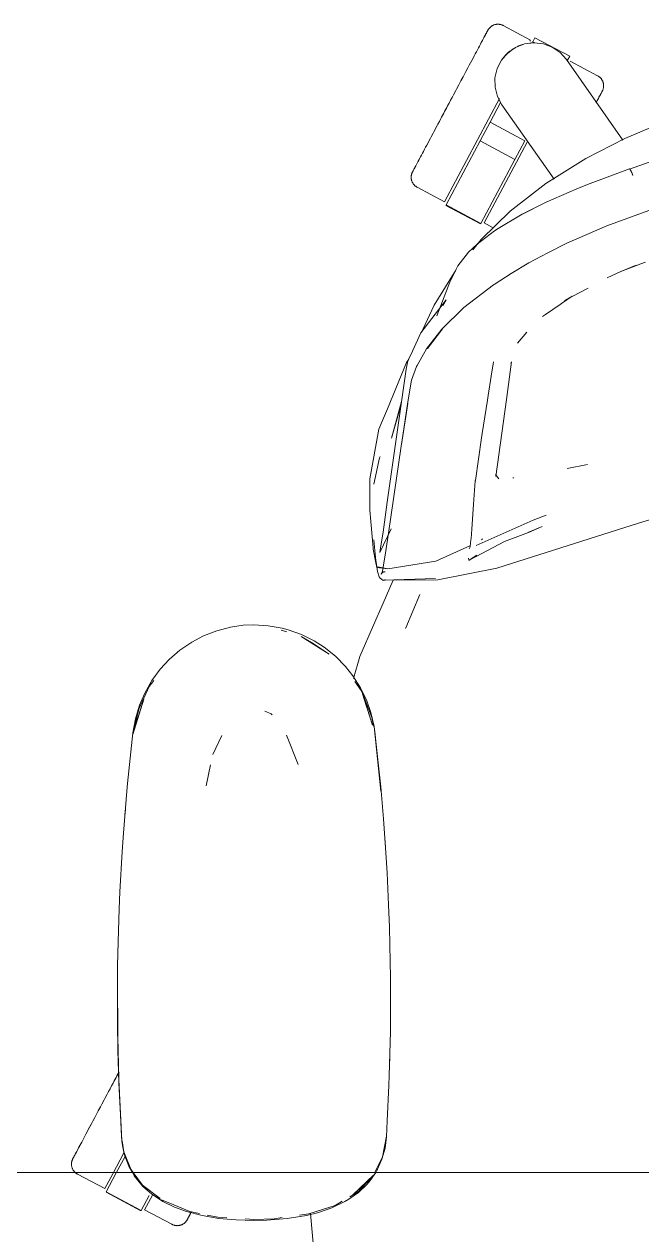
# Model space of a CAD drawing. Header units: millimetres. Extents: x 90978 to 295199, y -4084 to 97293.
# Drawn here: x 165472.9 to 165692.1, y 21732.4 to 22162 of the extents above; entities that cross this region are included whole.
import ezdxf

# ---------------------------------------------------------------- set-up
doc = ezdxf.new("R2010")
doc.units = ezdxf.units.MM
doc.header["$MEASUREMENT"] = 0
doc.layers.add('G-IMPT', color=8, linetype='CONTINUOUS', lineweight=9)
doc.layers.add('I-FURN', color=8, linetype='CONTINUOUS', lineweight=9)

msp = doc.modelspace()

# ---------------------------------------------------------------- linework, layer by layer
at = {"layer": 'G-IMPT'}
for p, q in [((165704.01, 22128.96), (165686.04, 22121.44)), ((165672.26, 22114.35), (165686.04, 22121.44)), ((165657.97, 22105.38), (165672.26, 22114.35)), ((165687.72, 22110.57), (165694.66, 22112.97)), ((165672.76, 22105.03), (165687.73, 22110.61)), ((165687.86, 22110.57), (165687.72, 22110.57)), ((165687.73, 22110.61), (165687.86, 22110.57)), ((165687.86, 22110.57), (165688.13, 22110.17)), ((165687.86, 22110.57), (165687.9, 22110.56)), ((165688.13, 22110.17), (165687.9, 22110.56)), ((165688.51, 22109.34), (165688.13, 22110.17)), ((165688.23, 22109.98), (165688.13, 22110.17)), ((165688.51, 22109.34), (165688.23, 22109.98)), ((165688.51, 22109.34), (165688.93, 22108.28)), ((165688.51, 22109.34), (165688.71, 22108.88)), ((165688.93, 22108.28), (165688.71, 22108.88)), ((165657.97, 22105.38), (165645.37, 22095.57)), ((165658.12, 22098.78), (165669.08, 22103.55)), ((165669.08, 22103.55), (165672.76, 22105.03)), ((165658.12, 22098.78), (165649.07, 22094.25)), ((165658.12, 22098.78), (165649.67, 22094.56)), ((165657.68, 22098.56), (165658.12, 22098.78)), ((165635.07, 22085.61), (165645.37, 22095.57)), ((165657.68, 22098.56), (165649.07, 22094.25)), ((165649.07, 22094.25), (165649.67, 22094.56)), ((165679.73, 22090.4), (165694.61, 22095.86)), ((165649.07, 22094.25), (165641.07, 22089.52)), ((165679.73, 22090.4), (165665.51, 22084.23)), ((165633.65, 22083.94), (165639.78, 22088.66)), ((165639.78, 22088.66), (165641.07, 22089.52)), ((165633.65, 22083.94), (165630.63, 22081.05)), ((165632.07, 22081.94), (165635.07, 22085.61)), ((165658.78, 22080.84), (165665.51, 22084.23)), ((165626.77, 22076.18), (165630.63, 22081.05)), ((165645.76, 22073.5), (165651.99, 22077.27)), ((165658.78, 22080.84), (165651.99, 22077.27)), ((165693.42, 22077.56), (165691.69, 22076.9)), ((165625.46, 22073.69), (165618.34, 22062.24)), ((165626.15, 22075.05), (165624.98, 22072.61)), ((165625.46, 22073.69), (165625.96, 22074.46)), ((165626.15, 22075.05), (165626.77, 22076.18)), ((165645.76, 22073.5), (165639.67, 22069.62)), ((165679.77, 22071.98), (165684.61, 22074.17)), ((165684.61, 22074.17), (165691.69, 22076.9)), ((165684.61, 22074.17), (165690.06, 22076.48)), ((165619.4, 22058.48), (165623.91, 22070.38)), ((165624.98, 22072.61), (165623.91, 22070.38)), ((165628.97, 22061.43), (165639.41, 22069.45)), ((165639.41, 22069.45), (165639.67, 22069.62)), ((165667.39, 22065.42), (165663.64, 22062.86)), ((165673.04, 22068.27), (165664.62, 22063.92)), ((165667.39, 22065.42), (165664.62, 22063.92)), ((165622.63, 22064.13), (165613.71, 22052.48)), ((165618.34, 22062.24), (165614.36, 22053.62)), ((165621.07, 22053.7), (165628.97, 22061.43)), ((165622.63, 22064.13), (165621.51, 22062.18)), ((165663.06, 22062.47), (165657.93, 22058.98)), ((165663.64, 22062.86), (165663.06, 22062.47)), ((165657.93, 22058.98), (165656.82, 22058.22)), ((165613.71, 22052.48), (165610.65, 22045.91)), ((165621.07, 22053.7), (165615.65, 22046.73)), ((165615.98, 22046.95), (165621.38, 22053.9)), ((165621.38, 22053.9), (165618.57, 22050.33)), ((165651.29, 22052.7), (165647.95, 22048.79)), ((165615.98, 22046.95), (165618.57, 22050.33)), ((165609.37, 22043.15), (165608.6, 22041.98)), ((165610.65, 22045.91), (165609.08, 22042.54)), ((165615.65, 22046.73), (165612.36, 22040.89)), ((165601.76, 21992.33), (165608.44, 22039.55)), ((165608.6, 22041.98), (165601.8, 22025.53)), ((165608.44, 22039.55), (165609.08, 22042.54)), ((165612.15, 22040.47), (165610.4, 22035.68)), ((165612.15, 22040.47), (165612.36, 22040.89)), ((165638.66, 22037.04), (165639.41, 22042.11)), ((165644.01, 22028.85), (165645.79, 22042.2)), ((165645.79, 22042.2), (165645.65, 22041.73)), ((165610.4, 22035.68), (165609.1, 22028.01)), ((165638.66, 22037.04), (165637.6, 22030.2)), ((165637.6, 22030.2), (165637.33, 22028.54)), ((165603.31, 22015.13), (165606.81, 22028.08)), ((165603.31, 22015.13), (165606.66, 22027.02)), ((165606.7, 22012.24), (165609.03, 22027.43)), ((165606.8, 22012.85), (165609.1, 22028.01)), ((165606.8, 22012.85), (165609.03, 22027.43)), ((165635.47, 22016.77), (165637.33, 22028.54)), ((165644.01, 22028.85), (165640.28, 22001.52)), ((165598.81, 22018.31), (165600.41, 22022.17)), ((165601.8, 22025.53), (165600.41, 22022.17)), ((165595.58, 22000.61), (165598.81, 22018.31)), ((165633.01, 22000), (165635.22, 22015.22)), ((165635.22, 22015.22), (165635.47, 22016.77)), ((165599.03, 22008.05), (165599.18, 22008.63)), ((165606.7, 22012.24), (165602.15, 21981.37)), ((165596.99, 21998.75), (165599.03, 22008.05)), ((165672.81, 22005.69), (165665.56, 22004.28)), ((165595.58, 22000.61), (165595.55, 21993.64)), ((165633, 21999.92), (165632.38, 21991.68)), ((165633.01, 22000), (165633, 21999.92)), ((165641.39, 22000.66), (165640.15, 22002.22)), ((165640.19, 22002.01), (165640.23, 22001.78)), ((165640.28, 22001.52), (165640.23, 22001.78)), ((165646.34, 22001.01), (165646.69, 22001.06)), ((165595.55, 21989.48), (165595.55, 21993.64)), ((165601.76, 21992.33), (165600.32, 21981.67)), ((165631.75, 21982.83), (165632.38, 21991.68)), ((165690.93, 21984.97), (165720.9, 21994.15)), ((165595.89, 21985.52), (165595.55, 21989.48)), ((165658.09, 21987.7), (165653.51, 21985.96)), ((165595.89, 21985.52), (165596.7, 21976.19)), ((165603.13, 21982.92), (165599.13, 21974.49)), ((165631.75, 21982.83), (165631.5, 21979.43)), ((165653.51, 21985.96), (165633.35, 21977.03)), ((165690.93, 21984.97), (165640.68, 21968.98)), ((165656.77, 21983.68), (165651.66, 21981.66)), ((165651.66, 21981.66), (165655.2, 21983.06)), ((165651.87, 21981.66), (165656.77, 21983.68)), ((165597.21, 21976.36), (165597, 21978.95)), ((165599.27, 21975.35), (165600.11, 21980.37)), ((165600.11, 21980.37), (165600.32, 21981.67)), ((165602.15, 21981.37), (165601.04, 21973.52)), ((165631.45, 21979.05), (165631.17, 21976.59)), ((165631.45, 21979.05), (165631.5, 21979.43)), ((165643.4, 21978.41), (165633.29, 21973.13)), ((165635.52, 21979.41), (165635.25, 21978.98)), ((165643.4, 21978.41), (165651.87, 21981.66)), ((165596.7, 21976.19), (165596.74, 21975.72)), ((165597.55, 21971.47), (165596.74, 21975.72)), ((165597.21, 21976.36), (165597.73, 21971.68)), ((165599.13, 21974.49), (165599.27, 21975.35)), ((165619.03, 21971.42), (165631.32, 21977)), ((165630.87, 21975.76), (165631.15, 21976.53)), ((165631.17, 21976.59), (165631.15, 21976.53)), ((165597.55, 21971.47), (165597.99, 21969.15)), ((165597.81, 21971.06), (165597.73, 21971.68)), ((165597.81, 21971.06), (165598.34, 21967.78)), ((165599.93, 21967.25), (165601.04, 21973.52)), ((165619.03, 21971.42), (165601.98, 21968.7)), ((165630.56, 21972.49), (165630.71, 21971.81)), ((165630.71, 21971.81), (165630.84, 21971.78)), ((165630.84, 21971.78), (165633.54, 21973.62)), ((165630.84, 21971.78), (165633.29, 21973.13)), ((165630.84, 21971.78), (165631, 21971.74)), ((165601.94, 21968.76), (165597.99, 21969.15)), ((165598.34, 21967.78), (165598.89, 21965.92)), ((165598.4, 21969.39), (165601.94, 21968.76)), ((165598.4, 21969.39), (165601.98, 21968.7)), ((165599.21, 21965.38), (165598.89, 21965.92)), ((165600.1, 21967.87), (165599.54, 21966.77)), ((165599.93, 21967.27), (165599.54, 21966.77)), ((165600.1, 21967.87), (165599.93, 21967.25)), ((165600.47, 21967.6), (165599.93, 21967.27)), ((165600.47, 21967.6), (165600.97, 21967.67)), ((165640.68, 21968.98), (165619.73, 21964.79)), ((165599.21, 21965.38), (165599.71, 21965.01)), ((165600.28, 21964.61), (165599.71, 21965.01)), ((165600.27, 21956.58), (165603.83, 21964.75)), ((165600.28, 21964.61), (165601.15, 21964.8)), ((165618.84, 21965.23), (165600.4, 21964.64)), ((165600.4, 21964.64), (165600.86, 21964.74)), ((165618.84, 21965.23), (165600.86, 21964.74)), ((165619.73, 21964.79), (165600.86, 21964.74)), ((165600.86, 21964.74), (165601.03, 21964.78)), ((165601.15, 21964.8), (165601.03, 21964.78)), ((165613.3, 21959.64), (165608.37, 21947.79)), ((165596.85, 21948.75), (165600.27, 21956.58)), ((165546.09, 21948.03), (165550.6, 21948.68)), ((165554.45, 21948.85), (165550.6, 21948.68)), ((165554.45, 21948.85), (165559.49, 21948.55)), ((165559.49, 21948.55), (165564.44, 21947.67)), ((165591.99, 21937.62), (165596.85, 21948.75)), ((165532.35, 21942.75), (165536.51, 21944.93)), ((165536.51, 21944.93), (165541.22, 21946.77)), ((165546.09, 21948.03), (165541.22, 21946.77)), ((165566.13, 21946.31), (165564.1, 21946.93)), ((165564.44, 21947.67), (165566.57, 21947.11)), ((165571.34, 21945.4), (165566.57, 21947.11)), ((165571.24, 21944.75), (165574.92, 21942.59)), ((165571.24, 21944.75), (165581.19, 21938.43)), ((165571.34, 21945.4), (165575.85, 21943.16)), ((165608.27, 21947.52), (165608.37, 21947.79)), ((165528.18, 21939.91), (165524.35, 21936.59)), ((165532.35, 21942.75), (165528.18, 21939.91)), ((165574.92, 21942.59), (165581.19, 21938.43)), ((165575.85, 21943.16), (165579.4, 21940.89)), ((165583.37, 21937.7), (165579.4, 21940.89)), ((165521.18, 21933.16), (165524.35, 21936.59)), ((165583.37, 21937.7), (165586.92, 21934.1)), ((165591.99, 21937.62), (165589.73, 21929.8)), ((165521.18, 21933.16), (165518.19, 21929.07)), ((165586.92, 21934.1), (165589.54, 21930.79)), ((165513.54, 21918.94), (165517.28, 21927.01)), ((165515.67, 21924.63), (165518.19, 21929.07)), ((165518.88, 21929.11), (165517.28, 21927.01)), ((165592.27, 21926.46), (165589.54, 21930.79)), ((165592.67, 21925.14), (165590.25, 21928.72)), ((165515.67, 21924.63), (165513.86, 21920.39)), ((165592.27, 21926.46), (165594.46, 21921.88)), ((165596.27, 21915.92), (165592.67, 21925.14)), ((165592.67, 21925.14), (165593.57, 21922.43)), ((165592.67, 21925.14), (165596.48, 21913.29)), ((165511.5, 21909.97), (165515.33, 21922.43)), ((165513.54, 21918.94), (165511.63, 21910.54)), ((165513.86, 21920.39), (165512.4, 21915.53)), ((165515.33, 21922.43), (165512.42, 21913.29)), ((165558.28, 21918.23), (165560.5, 21917.22)), ((165593.57, 21922.43), (165596.48, 21913.29)), ((165594.46, 21921.88), (165595.91, 21917.75)), ((165511.5, 21910.48), (165512.4, 21915.53)), ((165560.5, 21917.22), (165560.95, 21916.92)), ((165597.07, 21912.79), (165595.91, 21917.75)), ((165596.85, 21912.86), (165596.27, 21915.92)), ((165509.59, 21892.56), (165511.5, 21910.48)), ((165511.5, 21909.97), (165512.42, 21913.29)), ((165543.07, 21909.6), (165539.81, 21902.82)), ((165570.17, 21899.27), (165566.02, 21909.69)), ((165597.07, 21912.79), (165599.52, 21889.83)), ((165597.07, 21912.79), (165597.4, 21909.97)), ((165597.07, 21912.79), (165599.42, 21891.35)), ((165599.52, 21889.83), (165597.4, 21909.97)), ((165537.47, 21891.77), (165539.04, 21899.2)), ((165509.25, 21888.43), (165509.59, 21892.56)), ((165508, 21873.37), (165509.25, 21888.43)), ((165599.42, 21891.35), (165600.41, 21879.96)), ((165508.65, 21881.56), (165508.82, 21883.23)), ((165601.13, 21869.67), (165600.41, 21879.96)), ((165508, 21873.37), (165507.67, 21868.28)), ((165601, 21871.71), (165600.87, 21873.13)), ((165601, 21871.71), (165601.09, 21869.81)), ((165507.67, 21868.28), (165506.86, 21854.14)), ((165601.13, 21869.67), (165601.7, 21860.8)), ((165602.23, 21849.49), (165601.7, 21860.8)), ((165506.61, 21848.12), (165506.86, 21854.14)), ((165602.23, 21849.49), (165602.53, 21841.61)), ((165506.61, 21848.12), (165506.22, 21836.36)), ((165506.36, 21841.3), (165506.35, 21839.8)), ((165506.47, 21843.23), (165506.36, 21841.3)), ((165602.82, 21829.3), (165602.53, 21841.61)), ((165602.61, 21837.74), (165602.69, 21836.08)), ((165506.06, 21827.94), (165506.22, 21836.36)), ((165602.69, 21836.08), (165602.69, 21833.95)), ((165602.82, 21829.3), (165602.9, 21823.83)), ((165506.06, 21827.94), (165505.97, 21817.15)), ((165506.06, 21827.94), (165506.01, 21807.76)), ((165506.06, 21827.94), (165506.17, 21797.93)), ((165602.9, 21809.12), (165602.9, 21823.83)), ((165506.17, 21797.93), (165505.97, 21817.15)), ((165506.01, 21807.76), (165506.17, 21797.93)), ((165506.01, 21807.76), (165506.52, 21786.36)), ((165506.01, 21807.76), (165506.48, 21787.57)), ((165506.05, 21807.76), (165506.03, 21805.72)), ((165602.85, 21804.61), (165602.9, 21809.12)), ((165506.03, 21805.72), (165506.1, 21803.81)), ((165602.85, 21804.61), (165602.47, 21788.94)), ((165506.17, 21797.93), (165506.52, 21786.36)), ((165602.53, 21792.34), (165602.67, 21795.66)), ((165602.68, 21797.88), (165602.67, 21795.66)), ((165506.52, 21786.36), (165506.48, 21787.57)), ((165506.48, 21787.57), (165507.56, 21765.79)), ((165506.48, 21787.57), (165507.45, 21767.39)), ((165506.52, 21786.36), (165507.56, 21765.79)), ((165601.73, 21772.83), (165602.35, 21785.39)), ((165602.47, 21788.94), (165602.35, 21785.39)), ((165601.73, 21772.83), (165601.45, 21767.17)), ((165507.56, 21765.79), (165507.45, 21767.39)), ((165507.56, 21765.79), (165507.82, 21764.14)), ((165508.28, 21761.92), (165507.7, 21765.77)), ((165508.26, 21761.75), (165507.82, 21764.14)), ((165600.08, 21760.05), (165601.45, 21767.39)), ((165601.45, 21767.17), (165600.95, 21763.16)), ((165508.26, 21761.75), (165508.63, 21760.4)), ((165508.28, 21761.92), (165510.69, 21755.73)), ((165510.02, 21756.76), (165508.63, 21760.4)), ((165597.98, 21755.79), (165600.08, 21760.05)), ((165600.95, 21763.16), (165599.88, 21759.21)), ((165510.02, 21756.76), (165511.3, 21754.52)), ((165510.69, 21755.73), (165511.59, 21754.52)), ((165597.98, 21755.79), (165597.35, 21754.52)), ((165597.9, 21754.88), (165599.88, 21759.21)), ((165511.3, 21754.52), (165511.98, 21753.33)), ((165511.59, 21754.52), (165514.86, 21750.1)), ((165511.98, 21753.33), (165515.06, 21749.59)), ((165589.48, 21746.65), (165596.87, 21753.55)), ((165591.11, 21748.06), (165594.64, 21751.14)), ((165591.57, 21747.84), (165596.87, 21753.55)), ((165594.56, 21750.34), (165595.69, 21751.66)), ((165596.87, 21753.55), (165594.64, 21751.14)), ((165597.65, 21754.52), (165595.69, 21751.66)), ((165514.86, 21750.1), (165521.17, 21745.26)), ((165518.09, 21746.92), (165515.06, 21749.59)), ((165522.14, 21744.26), (165518.09, 21746.92)), ((165591.51, 21747.47), (165588.06, 21745.03)), ((165588.42, 21745.96), (165591.57, 21747.84)), ((165589.48, 21746.65), (165590.95, 21747.93)), ((165594.56, 21750.34), (165591.51, 21747.47)), ((165521.65, 21744.89), (165526.04, 21743.05)), ((165522.14, 21744.26), (165526.22, 21742.28)), ((165531.66, 21740.72), (165526.04, 21743.05)), ((165530.55, 21740.69), (165526.22, 21742.28)), ((165573.87, 21739.85), (165583.27, 21742.88)), ((165582.05, 21742.02), (165586.69, 21744.22)), ((165583.27, 21742.88), (165585.72, 21744.35)), ((165586.69, 21744.22), (165588.06, 21745.03)), ((165530.55, 21740.69), (165536.03, 21739.27)), ((165531.66, 21740.72), (165535.13, 21740.01)), ((165541.96, 21738.27), (165536.03, 21739.27)), ((165537.88, 21739.45), (165541.63, 21738.68)), ((165541.63, 21738.68), (165544.83, 21738.48)), ((165541.96, 21738.27), (165548.11, 21737.7)), ((165551.34, 21738.08), (165554.45, 21737.89)), ((165561.62, 21738.12), (165554.45, 21737.89)), ((165558.96, 21737.61), (165566.27, 21738.18)), ((165561.62, 21738.12), (165564.4, 21738.52)), ((165573.03, 21739.3), (165566.27, 21738.18)), ((165570.58, 21739.39), (165573.87, 21739.85)), ((165576.96, 21740.28), (165573.03, 21739.3)), ((165574.5, 21739.98), (165575.94, 21724.11)), ((165576.96, 21740.28), (165582.05, 21742.02)), ((165554.45, 21737.52), (165548.11, 21737.7)), ((165558.96, 21737.61), (165554.45, 21737.52))]:
    msp.add_line(p, q, dxfattribs=at)
at = {"layer": 'I-FURN'}
for p, q in [((165636.92, 22158.83), (165636.77, 22158.54)), ((165636.84, 22158.68), (165636.99, 22158.96)), ((165637.06, 22159.09), (165636.92, 22158.83)), ((165636.99, 22158.96), (165637.12, 22159.2)), ((165637.18, 22159.31), (165637.06, 22159.09)), ((165637.12, 22159.2), (165637.22, 22159.4)), ((165637.27, 22159.49), (165637.18, 22159.31)), ((165637.22, 22159.4), (165637.31, 22159.56)), ((165637.35, 22159.63), (165637.27, 22159.49)), ((165637.31, 22159.56), (165637.38, 22159.68)), ((165637.4, 22159.73), (165637.35, 22159.63)), ((165637.38, 22159.68), (165637.42, 22159.76)), ((165637.43, 22159.79), (165637.4, 22159.73)), ((165637.42, 22159.76), (165637.44, 22159.81)), ((165637.44, 22159.81), (165637.43, 22159.79)), ((165637.44, 22159.81), (165637.52, 22159.95)), ((165637.44, 22159.81), (165637.44, 22159.81)), ((165637.52, 22159.95), (165637.61, 22160.09)), ((165637.61, 22160.09), (165637.7, 22160.22)), ((165637.7, 22160.22), (165637.79, 22160.36)), ((165637.79, 22160.36), (165637.89, 22160.48)), ((165637.89, 22160.48), (165638, 22160.6)), ((165638, 22160.6), (165638.11, 22160.72)), ((165638.11, 22160.72), (165638.22, 22160.84)), ((165638.22, 22160.84), (165638.34, 22160.94)), ((165638.34, 22160.94), (165638.46, 22161.05)), ((165638.46, 22161.05), (165638.59, 22161.15)), ((165638.59, 22161.15), (165638.72, 22161.24)), ((165638.72, 22161.24), (165638.85, 22161.33)), ((165638.85, 22161.33), (165638.99, 22161.41)), ((165638.99, 22161.41), (165639.13, 22161.49)), ((165639.13, 22161.49), (165639.28, 22161.56)), ((165639.28, 22161.56), (165639.43, 22161.63)), ((165639.43, 22161.63), (165639.58, 22161.69)), ((165639.58, 22161.69), (165639.73, 22161.74)), ((165639.73, 22161.74), (165639.88, 22161.79)), ((165639.88, 22161.79), (165640.04, 22161.83)), ((165640.04, 22161.83), (165640.19, 22161.87)), ((165640.19, 22161.87), (165640.35, 22161.9)), ((165640.35, 22161.9), (165640.51, 22161.92)), ((165640.51, 22161.92), (165640.67, 22161.94)), ((165640.67, 22161.94), (165640.83, 22161.95)), ((165640.83, 22161.95), (165640.99, 22161.95)), ((165640.99, 22161.95), (165641.16, 22161.95)), ((165641.16, 22161.95), (165641.32, 22161.94)), ((165641.32, 22161.94), (165641.48, 22161.92)), ((165641.48, 22161.92), (165641.64, 22161.9)), ((165641.64, 22161.9), (165641.8, 22161.87)), ((165641.8, 22161.87), (165641.95, 22161.84)), ((165641.95, 22161.84), (165642.11, 22161.8)), ((165642.11, 22161.8), (165642.26, 22161.75)), ((165642.26, 22161.75), (165642.41, 22161.7)), ((165642.41, 22161.7), (165642.56, 22161.64)), ((165642.56, 22161.64), (165642.71, 22161.57)), ((165642.71, 22161.57), (165642.86, 22161.5)), ((165642.86, 22161.5), (165642.89, 22161.48)), ((165652.58, 22156.33), (165642.89, 22161.48)), ((165634.8, 22154.84), (165634.47, 22154.22)), ((165635.11, 22155.42), (165634.8, 22154.84)), ((165634.94, 22155.11), (165635.25, 22155.68)), ((165635.4, 22155.97), (165635.11, 22155.42)), ((165635.25, 22155.68), (165635.53, 22156.22)), ((165635.68, 22156.49), (165635.4, 22155.97)), ((165635.53, 22156.22), (165635.8, 22156.72)), ((165635.93, 22156.97), (165635.68, 22156.49)), ((165635.8, 22156.72), (165636.05, 22157.18)), ((165636.17, 22157.42), (165635.93, 22156.97)), ((165636.05, 22157.18), (165636.27, 22157.61)), ((165636.39, 22157.83), (165636.17, 22157.42)), ((165636.27, 22157.61), (165636.48, 22158)), ((165636.59, 22158.2), (165636.39, 22157.83)), ((165636.48, 22158), (165636.67, 22158.36)), ((165636.77, 22158.54), (165636.59, 22158.2)), ((165636.67, 22158.36), (165636.84, 22158.68)), ((165647.3, 22153.73), (165650.44, 22154.95)), ((165650.44, 22154.95), (165653.79, 22155.38)), ((165652.58, 22156.33), (165652.38, 22155.95)), ((165653.4, 22155.75), (165654.14, 22157.14)), ((165653.45, 22155.83), (165653.4, 22155.75)), ((165653.4, 22155.75), (165654.16, 22155.34)), ((165653.79, 22155.38), (165657.14, 22154.99)), ((165666.51, 22150.57), (165654.14, 22157.14)), ((165657.14, 22154.99), (165660.3, 22153.82)), ((165632.59, 22150.69), (165632.18, 22149.9)), ((165633, 22151.45), (165632.59, 22150.69)), ((165633.39, 22152.19), (165633, 22151.45)), ((165633.77, 22152.9), (165633.39, 22152.19)), ((165634.13, 22153.57), (165633.77, 22152.9)), ((165634.47, 22154.22), (165634.13, 22153.57)), ((165642.31, 22149.25), (165644.53, 22151.79)), ((165643.67, 22150.96), (165642.52, 22149.54)), ((165646.46, 22153.25), (165643.67, 22150.96)), ((165644.53, 22151.79), (165647.3, 22153.73)), ((165660.3, 22153.82), (165663.09, 22151.92)), ((165663.09, 22151.92), (165665.35, 22149.41)), ((165666.51, 22150.57), (165665.76, 22149.17)), ((165629.64, 22145.14), (165630.12, 22146.04)), ((165630.38, 22146.52), (165629.9, 22145.63)), ((165630.84, 22147.4), (165630.38, 22146.52)), ((165631.3, 22148.26), (165630.84, 22147.4)), ((165631.74, 22149.09), (165631.3, 22148.26)), ((165632.18, 22149.9), (165631.74, 22149.09)), ((165639.98, 22142.98), (165640.77, 22146.26)), ((165640.77, 22146.26), (165642.31, 22149.25)), ((165665.35, 22149.41), (165685.37, 22120.82)), ((165665.76, 22149.17), (165665.81, 22149.26)), ((165676.39, 22143.67), (165666.71, 22148.82)), ((165627.91, 22141.88), (165627.4, 22140.91)), ((165627.63, 22141.36), (165628.15, 22142.32)), ((165628.42, 22142.84), (165627.91, 22141.88)), ((165628.15, 22142.32), (165628.65, 22143.28)), ((165628.92, 22143.78), (165628.42, 22142.84)), ((165628.65, 22143.28), (165629.15, 22144.21)), ((165629.42, 22144.71), (165628.92, 22143.78)), ((165629.15, 22144.21), (165629.64, 22145.14)), ((165629.9, 22145.63), (165629.42, 22144.71)), ((165640, 22139.6), (165639.98, 22142.98)), ((165676.39, 22143.67), (165676.53, 22143.59)), ((165676.53, 22143.59), (165676.67, 22143.5)), ((165676.67, 22143.5), (165676.81, 22143.42)), ((165676.81, 22143.42), (165676.94, 22143.32)), ((165676.94, 22143.32), (165677.06, 22143.22)), ((165677.06, 22143.22), (165677.18, 22143.12)), ((165677.18, 22143.12), (165677.3, 22143.01)), ((165677.3, 22143.01), (165677.42, 22142.89)), ((165677.42, 22142.89), (165677.53, 22142.77)), ((165677.53, 22142.77), (165677.63, 22142.65)), ((165677.63, 22142.65), (165677.73, 22142.52)), ((165677.73, 22142.52), (165677.82, 22142.39)), ((165677.82, 22142.39), (165677.91, 22142.26)), ((165677.91, 22142.26), (165677.99, 22142.12)), ((165677.99, 22142.12), (165678.07, 22141.98)), ((165678.07, 22141.98), (165678.14, 22141.83)), ((165678.14, 22141.83), (165678.21, 22141.69)), ((165678.21, 22141.69), (165678.27, 22141.54)), ((165678.27, 22141.54), (165678.32, 22141.38)), ((165625, 22136.41), (165625.54, 22137.41)), ((165625.82, 22137.95), (165625.29, 22136.95)), ((165625.54, 22137.41), (165626.07, 22138.41)), ((165626.35, 22138.95), (165625.82, 22137.95)), ((165626.07, 22138.41), (165626.59, 22139.4)), ((165626.88, 22139.93), (165626.35, 22138.95)), ((165626.59, 22139.4), (165627.12, 22140.39)), ((165627.4, 22140.91), (165626.88, 22139.93)), ((165627.12, 22140.39), (165627.63, 22141.36)), ((165640.83, 22136.33), (165640, 22139.6)), ((165677.54, 22137.24), (165677.38, 22136.94)), ((165677.46, 22137.08), (165677.61, 22137.36)), ((165677.68, 22137.5), (165677.54, 22137.24)), ((165677.61, 22137.36), (165677.73, 22137.6)), ((165677.79, 22137.72), (165677.68, 22137.5)), ((165677.73, 22137.6), (165677.84, 22137.8)), ((165677.89, 22137.9), (165677.79, 22137.72)), ((165677.84, 22137.8), (165677.93, 22137.97)), ((165677.96, 22138.04), (165677.89, 22137.9)), ((165677.93, 22137.97), (165677.99, 22138.09)), ((165678.02, 22138.14), (165677.96, 22138.04)), ((165677.99, 22138.09), (165678.03, 22138.17)), ((165678.05, 22138.2), (165678.02, 22138.14)), ((165678.03, 22138.17), (165678.06, 22138.21)), ((165678.06, 22138.22), (165678.05, 22138.2)), ((165678.08, 22138.26), (165678.06, 22138.22)), ((165678.06, 22138.21), (165678.06, 22138.22)), ((165678.15, 22138.4), (165678.08, 22138.26)), ((165678.22, 22138.55), (165678.15, 22138.4)), ((165678.28, 22138.7), (165678.22, 22138.55)), ((165678.33, 22138.85), (165678.28, 22138.7)), ((165678.32, 22141.38), (165678.37, 22141.23)), ((165678.38, 22139), (165678.33, 22138.85)), ((165678.37, 22141.23), (165678.41, 22141.08)), ((165678.42, 22139.16), (165678.38, 22139)), ((165678.41, 22141.08), (165678.45, 22140.92)), ((165678.45, 22139.32), (165678.42, 22139.16)), ((165678.45, 22140.92), (165678.48, 22140.76)), ((165678.48, 22139.48), (165678.45, 22139.32)), ((165678.48, 22140.76), (165678.5, 22140.6)), ((165678.5, 22139.63), (165678.48, 22139.48)), ((165678.5, 22140.6), (165678.52, 22140.44)), ((165678.52, 22139.8), (165678.5, 22139.63)), ((165678.52, 22140.44), (165678.53, 22140.28)), ((165678.53, 22139.96), (165678.52, 22139.8)), ((165678.53, 22140.28), (165678.53, 22140.12)), ((165678.53, 22140.12), (165678.53, 22139.96)), ((165641.53, 22135.54), (165622.06, 22098.94)), ((165623.15, 22132.94), (165622.62, 22131.94)), ((165622.87, 22132.4), (165623.4, 22133.4)), ((165623.69, 22133.94), (165623.15, 22132.94)), ((165623.4, 22133.4), (165623.93, 22134.4)), ((165624.22, 22134.95), (165623.69, 22133.94)), ((165623.93, 22134.4), (165624.47, 22135.41)), ((165624.76, 22135.95), (165624.22, 22134.95)), ((165624.47, 22135.41), (165625, 22136.41)), ((165625.29, 22136.95), (165624.76, 22135.95)), ((165638.21, 22127.16), (165641.96, 22134.22)), ((165642.42, 22133.36), (165640.83, 22136.33)), ((165660.93, 22106.93), (165642.42, 22133.36)), ((165675.86, 22134.08), (165676.15, 22134.62)), ((165676.29, 22134.89), (165676.02, 22134.38)), ((165676.15, 22134.62), (165676.41, 22135.12)), ((165676.55, 22135.38), (165676.29, 22134.89)), ((165676.41, 22135.12), (165676.66, 22135.59)), ((165676.79, 22135.82), (165676.55, 22135.38)), ((165676.66, 22135.59), (165676.89, 22136.02)), ((165677, 22136.23), (165676.79, 22135.82)), ((165676.89, 22136.02), (165677.1, 22136.41)), ((165677.2, 22136.61), (165677, 22136.23)), ((165677.1, 22136.41), (165677.29, 22136.76)), ((165677.38, 22136.94), (165677.2, 22136.61)), ((165677.29, 22136.76), (165677.46, 22137.08)), ((165621.04, 22128.96), (165620.52, 22127.99)), ((165620.76, 22128.44), (165621.28, 22129.42)), ((165621.56, 22129.95), (165621.04, 22128.96)), ((165621.28, 22129.42), (165621.81, 22130.4)), ((165622.09, 22130.94), (165621.56, 22129.95)), ((165621.81, 22130.4), (165622.34, 22131.4)), ((165622.62, 22131.94), (165622.09, 22130.94)), ((165622.34, 22131.4), (165622.87, 22132.4)), ((165618.26, 22123.72), (165618.74, 22124.64)), ((165619.01, 22125.14), (165618.52, 22124.21)), ((165618.74, 22124.64), (165619.24, 22125.57)), ((165619.51, 22126.07), (165619.01, 22125.14)), ((165619.24, 22125.57), (165619.74, 22126.51)), ((165620.01, 22127.03), (165619.51, 22126.07)), ((165619.74, 22126.51), (165620.25, 22127.47)), ((165620.52, 22127.99), (165620.01, 22127.03)), ((165620.25, 22127.47), (165620.76, 22128.44)), ((165634.67, 22120.52), (165638.21, 22127.16)), ((165650.57, 22120.59), (165638.21, 22127.16)), ((165616.65, 22120.71), (165616.21, 22119.88)), ((165616.41, 22120.26), (165616.86, 22121.09)), ((165617.1, 22121.55), (165616.65, 22120.71)), ((165616.86, 22121.09), (165617.31, 22121.95)), ((165617.56, 22122.42), (165617.1, 22121.55)), ((165617.31, 22121.95), (165617.78, 22122.83)), ((165618.03, 22123.31), (165617.56, 22122.42)), ((165617.78, 22122.83), (165618.26, 22123.72)), ((165618.52, 22124.21), (165618.03, 22123.31)), ((165622.6, 22097.81), (165634.67, 22120.52)), ((165647.04, 22113.95), (165634.67, 22120.52)), ((165651.45, 22120.12), (165636.19, 22091.43)), ((165650.57, 22120.59), (165647.04, 22113.95)), ((165614.22, 22116.14), (165613.87, 22115.48)), ((165614.59, 22116.83), (165614.22, 22116.14)), ((165614.98, 22117.56), (165614.59, 22116.83)), ((165615.37, 22118.31), (165614.98, 22117.56)), ((165615.79, 22119.08), (165615.37, 22118.31)), ((165616.21, 22119.88), (165615.79, 22119.08)), ((165611.57, 22111.15), (165611.77, 22111.52)), ((165611.88, 22111.74), (165611.67, 22111.35)), ((165611.77, 22111.52), (165611.99, 22111.93)), ((165612.11, 22112.17), (165611.88, 22111.74)), ((165611.99, 22111.93), (165612.22, 22112.38)), ((165612.36, 22112.63), (165612.11, 22112.17)), ((165612.22, 22112.38), (165612.48, 22112.86)), ((165612.63, 22113.14), (165612.36, 22112.63)), ((165612.48, 22112.86), (165612.75, 22113.38)), ((165612.91, 22113.67), (165612.63, 22113.14)), ((165612.75, 22113.38), (165613.05, 22113.93)), ((165613.21, 22114.24), (165612.91, 22113.67)), ((165613.05, 22113.93), (165613.36, 22114.51)), ((165613.53, 22114.84), (165613.21, 22114.24)), ((165613.87, 22115.48), (165613.53, 22114.84)), ((165647.04, 22113.95), (165634.96, 22091.24)), ((165610.24, 22107.8), (165610.25, 22107.96)), ((165610.24, 22107.64), (165610.24, 22107.8)), ((165610.24, 22107.48), (165610.24, 22107.64)), ((165610.25, 22107.32), (165610.24, 22107.48)), ((165610.25, 22107.96), (165610.27, 22108.12)), ((165610.27, 22107.16), (165610.25, 22107.32)), ((165610.27, 22108.12), (165610.29, 22108.28)), ((165610.29, 22108.28), (165610.32, 22108.44)), ((165610.32, 22108.44), (165610.35, 22108.6)), ((165610.35, 22108.6), (165610.4, 22108.75)), ((165610.4, 22108.75), (165610.44, 22108.91)), ((165610.44, 22108.91), (165610.5, 22109.06)), ((165610.5, 22109.06), (165610.56, 22109.21)), ((165610.56, 22109.21), (165610.62, 22109.35)), ((165610.62, 22109.35), (165610.69, 22109.5)), ((165610.69, 22109.5), (165610.71, 22109.54)), ((165610.71, 22109.54), (165610.72, 22109.56)), ((165610.72, 22109.54), (165610.71, 22109.54)), ((165610.72, 22109.56), (165610.76, 22109.62)), ((165610.74, 22109.59), (165610.72, 22109.54)), ((165610.78, 22109.67), (165610.74, 22109.59)), ((165610.76, 22109.62), (165610.81, 22109.72)), ((165610.85, 22109.79), (165610.78, 22109.67)), ((165610.81, 22109.72), (165610.88, 22109.86)), ((165610.93, 22109.95), (165610.85, 22109.79)), ((165610.88, 22109.86), (165610.98, 22110.04)), ((165611.04, 22110.15), (165610.93, 22109.95)), ((165610.98, 22110.04), (165611.1, 22110.26)), ((165611.17, 22110.39), (165611.04, 22110.15)), ((165611.1, 22110.26), (165611.23, 22110.52)), ((165611.32, 22110.67), (165611.17, 22110.39)), ((165611.23, 22110.52), (165611.39, 22110.81)), ((165611.48, 22110.99), (165611.32, 22110.67)), ((165611.39, 22110.81), (165611.57, 22111.15)), ((165611.67, 22111.35), (165611.48, 22110.99)), ((165610.29, 22107), (165610.27, 22107.16)), ((165610.32, 22106.84), (165610.29, 22107)), ((165610.36, 22106.68), (165610.32, 22106.84)), ((165610.4, 22106.52), (165610.36, 22106.68)), ((165610.45, 22106.37), (165610.4, 22106.52)), ((165610.5, 22106.22), (165610.45, 22106.37)), ((165610.56, 22106.07), (165610.5, 22106.22)), ((165610.63, 22105.92), (165610.56, 22106.07)), ((165610.7, 22105.78), (165610.63, 22105.92)), ((165610.78, 22105.64), (165610.7, 22105.78)), ((165610.86, 22105.5), (165610.78, 22105.64)), ((165610.95, 22105.36), (165610.86, 22105.5)), ((165611.04, 22105.23), (165610.95, 22105.36)), ((165611.14, 22105.11), (165611.04, 22105.23)), ((165611.25, 22104.98), (165611.14, 22105.11)), ((165611.36, 22104.86), (165611.25, 22104.98)), ((165611.47, 22104.75), (165611.36, 22104.86)), ((165611.59, 22104.64), (165611.47, 22104.75)), ((165611.71, 22104.53), (165611.59, 22104.64)), ((165611.84, 22104.43), (165611.71, 22104.53)), ((165611.97, 22104.34), (165611.84, 22104.43)), ((165612.1, 22104.25), (165611.97, 22104.34)), ((165612.24, 22104.17), (165612.1, 22104.25)), ((165612.38, 22104.09), (165612.24, 22104.17)), ((165612.38, 22104.09), (165622.06, 22098.94)), ((165622.51, 22097.64), (165634.87, 22091.07)), ((165634.96, 22091.24), (165622.6, 22097.81)), ((165636.19, 22091.43), (165639.35, 22089.75)), ((165506.32, 21789.8), (165505.79, 21788.82)), ((165506.03, 21789.27), (165506.56, 21790.26)), ((165503.37, 21784.27), (165503.91, 21785.28)), ((165504.2, 21785.82), (165503.66, 21784.82)), ((165503.91, 21785.28), (165504.44, 21786.28)), ((165504.73, 21786.82), (165504.2, 21785.82)), ((165504.44, 21786.28), (165504.98, 21787.28)), ((165505.26, 21787.82), (165504.73, 21786.82)), ((165504.98, 21787.28), (165505.51, 21788.28)), ((165505.79, 21788.82), (165505.26, 21787.82)), ((165505.51, 21788.28), (165506.03, 21789.27)), ((165501.53, 21780.81), (165501.01, 21779.82)), ((165501.25, 21780.27), (165501.78, 21781.27)), ((165502.06, 21781.81), (165501.53, 21780.81)), ((165501.78, 21781.27), (165502.31, 21782.27)), ((165502.59, 21782.81), (165502.06, 21781.81)), ((165502.31, 21782.27), (165502.84, 21783.27)), ((165503.13, 21783.81), (165502.59, 21782.81)), ((165502.84, 21783.27), (165503.37, 21784.27)), ((165503.66, 21784.82), (165503.13, 21783.81)), ((165499.45, 21776.9), (165498.95, 21775.94)), ((165499.18, 21776.38), (165499.69, 21777.34)), ((165499.96, 21777.86), (165499.45, 21776.9)), ((165499.69, 21777.34), (165500.2, 21778.31)), ((165500.48, 21778.83), (165499.96, 21777.86)), ((165500.2, 21778.31), (165500.72, 21779.29)), ((165501.01, 21779.82), (165500.48, 21778.83)), ((165500.72, 21779.29), (165501.25, 21780.27)), ((165497, 21772.29), (165496.54, 21771.42)), ((165496.75, 21771.82), (165497.22, 21772.7)), ((165497.48, 21773.18), (165497, 21772.29)), ((165497.22, 21772.7), (165497.7, 21773.59)), ((165497.96, 21774.08), (165497.48, 21773.18)), ((165497.7, 21773.59), (165498.18, 21774.51)), ((165498.45, 21775.01), (165497.96, 21774.08)), ((165498.18, 21774.51), (165498.68, 21775.44)), ((165498.95, 21775.94), (165498.45, 21775.01)), ((165498.68, 21775.44), (165499.18, 21776.38)), ((165494.81, 21768.18), (165494.42, 21767.43)), ((165495.23, 21768.95), (165494.81, 21768.18)), ((165495.65, 21769.75), (165495.23, 21768.95)), ((165496.09, 21770.58), (165495.65, 21769.75)), ((165495.85, 21770.13), (165496.3, 21770.96)), ((165496.54, 21771.42), (165496.09, 21770.58)), ((165496.3, 21770.96), (165496.75, 21771.82)), ((165492.19, 21763.25), (165492.49, 21763.8)), ((165492.65, 21764.11), (165492.35, 21763.54)), ((165492.49, 21763.8), (165492.8, 21764.38)), ((165492.97, 21764.71), (165492.65, 21764.11)), ((165493.31, 21765.35), (165492.97, 21764.71)), ((165493.66, 21766.01), (165493.31, 21765.35)), ((165494.03, 21766.7), (165493.66, 21766.01)), ((165494.42, 21767.43), (165494.03, 21766.7)), ((165490.06, 21759.22), (165490.13, 21759.37)), ((165490.13, 21759.37), (165490.15, 21759.41)), ((165490.15, 21759.41), (165490.16, 21759.43)), ((165490.16, 21759.41), (165490.15, 21759.41)), ((165490.16, 21759.43), (165490.2, 21759.49)), ((165490.18, 21759.46), (165490.16, 21759.41)), ((165490.22, 21759.54), (165490.18, 21759.46)), ((165490.2, 21759.49), (165490.25, 21759.59)), ((165490.29, 21759.66), (165490.22, 21759.54)), ((165490.25, 21759.59), (165490.32, 21759.73)), ((165490.37, 21759.82), (165490.29, 21759.66)), ((165490.32, 21759.73), (165490.42, 21759.91)), ((165490.48, 21760.02), (165490.37, 21759.82)), ((165490.42, 21759.91), (165490.54, 21760.13)), ((165490.61, 21760.26), (165490.48, 21760.02)), ((165490.54, 21760.13), (165490.67, 21760.39)), ((165490.76, 21760.54), (165490.61, 21760.26)), ((165490.67, 21760.39), (165490.83, 21760.68)), ((165490.93, 21760.86), (165490.76, 21760.54)), ((165490.83, 21760.68), (165491.01, 21761.02)), ((165491.11, 21761.22), (165490.93, 21760.86)), ((165491.01, 21761.02), (165491.21, 21761.39)), ((165491.32, 21761.61), (165491.11, 21761.22)), ((165491.21, 21761.39), (165491.43, 21761.8)), ((165491.55, 21762.04), (165491.32, 21761.61)), ((165491.43, 21761.8), (165491.66, 21762.25)), ((165491.8, 21762.5), (165491.55, 21762.04)), ((165491.66, 21762.25), (165491.92, 21762.73)), ((165492.07, 21763.01), (165491.8, 21762.5)), ((165491.92, 21762.73), (165492.19, 21763.25)), ((165492.35, 21763.54), (165492.07, 21763.01)), ((165508.24, 21761.47), (165504.32, 21754.09)), ((165505.6, 21754.38), (165508.69, 21760.19)), ((165489.68, 21757.67), (165489.69, 21757.83)), ((165489.68, 21757.51), (165489.68, 21757.67)), ((165489.69, 21757.35), (165489.68, 21757.51)), ((165489.69, 21757.83), (165489.71, 21757.99)), ((165489.7, 21757.19), (165489.69, 21757.35)), ((165489.71, 21757.03), (165489.7, 21757.19)), ((165489.71, 21757.99), (165489.73, 21758.15)), ((165489.73, 21756.87), (165489.71, 21757.03)), ((165489.73, 21758.15), (165489.76, 21758.31)), ((165489.76, 21756.71), (165489.73, 21756.87)), ((165489.76, 21758.31), (165489.8, 21758.47)), ((165489.8, 21756.55), (165489.76, 21756.71)), ((165489.8, 21758.47), (165489.84, 21758.62)), ((165489.84, 21756.39), (165489.8, 21756.55)), ((165489.84, 21758.62), (165489.88, 21758.78)), ((165489.89, 21756.24), (165489.84, 21756.39)), ((165489.88, 21758.78), (165489.94, 21758.93)), ((165489.94, 21756.09), (165489.89, 21756.24)), ((165489.94, 21758.93), (165490, 21759.08)), ((165490, 21755.94), (165489.94, 21756.09)), ((165490, 21759.08), (165490.06, 21759.22)), ((165490.07, 21755.79), (165490, 21755.94)), ((165490.14, 21755.65), (165490.07, 21755.79)), ((165490.22, 21755.51), (165490.14, 21755.65)), ((165490.3, 21755.37), (165490.22, 21755.51)), ((165490.39, 21755.23), (165490.3, 21755.37)), ((165490.48, 21755.1), (165490.39, 21755.23)), ((165490.58, 21754.98), (165490.48, 21755.1)), ((165490.69, 21754.85), (165490.58, 21754.98)), ((166640.25, 21754.52), (165040.25, 21754.52)), ((165040.25, 21754.52), (166640.25, 21754.52)), ((165490.8, 21754.73), (165490.69, 21754.85)), ((165490.91, 21754.62), (165490.8, 21754.73)), ((165491.03, 21754.51), (165490.91, 21754.62)), ((165491.15, 21754.4), (165491.03, 21754.51)), ((165491.28, 21754.3), (165491.15, 21754.4)), ((165491.41, 21754.21), (165491.28, 21754.3)), ((165491.54, 21754.12), (165491.41, 21754.21)), ((165491.68, 21754.04), (165491.54, 21754.12)), ((165491.82, 21753.96), (165491.68, 21754.04)), ((165491.82, 21753.96), (165501.51, 21748.81)), ((165504.32, 21754.09), (165501.51, 21748.81)), ((165502.04, 21747.68), (165505.6, 21754.38)), ((165501.95, 21747.51), (165514.31, 21740.94)), ((165514.4, 21741.11), (165502.04, 21747.68)), ((165517.22, 21746.4), (165514.4, 21741.11)), ((165518.39, 21746.49), (165515.63, 21741.3)), ((165515.63, 21741.3), (165525.32, 21736.15)), ((165530.77, 21737.81), (165530.69, 21737.67)), ((165530.79, 21737.86), (165530.77, 21737.82)), ((165530.77, 21737.81), (165530.78, 21737.83)), ((165530.77, 21737.82), (165530.77, 21737.81)), ((165530.78, 21737.83), (165530.81, 21737.89)), ((165530.84, 21737.94), (165530.79, 21737.86)), ((165530.81, 21737.89), (165530.87, 21737.99)), ((165530.9, 21738.06), (165530.84, 21737.94)), ((165530.87, 21737.99), (165530.94, 21738.13)), ((165530.99, 21738.23), (165530.9, 21738.06)), ((165530.94, 21738.13), (165531.04, 21738.31)), ((165531.1, 21738.43), (165530.99, 21738.23)), ((165531.04, 21738.31), (165531.15, 21738.53)), ((165531.22, 21738.67), (165531.1, 21738.43)), ((165531.15, 21738.53), (165531.29, 21738.79)), ((165531.37, 21738.95), (165531.22, 21738.67)), ((165531.29, 21738.79), (165531.45, 21739.09)), ((165531.54, 21739.26), (165531.37, 21738.95)), ((165531.45, 21739.09), (165531.63, 21739.42)), ((165531.73, 21739.62), (165531.54, 21739.26)), ((165531.63, 21739.42), (165531.82, 21739.8)), ((165531.94, 21740.01), (165531.73, 21739.62)), ((165531.82, 21739.8), (165532.04, 21740.21)), ((165532.17, 21740.44), (165531.94, 21740.01)), ((165525.36, 21736.13), (165525.32, 21736.15)), ((165525.5, 21736.05), (165525.36, 21736.13)), ((165525.65, 21735.99), (165525.5, 21736.05)), ((165525.8, 21735.93), (165525.65, 21735.99)), ((165525.95, 21735.88), (165525.8, 21735.93)), ((165526.1, 21735.83), (165525.95, 21735.88)), ((165526.26, 21735.79), (165526.1, 21735.83)), ((165526.42, 21735.75), (165526.26, 21735.79)), ((165526.58, 21735.72), (165526.42, 21735.75)), ((165526.74, 21735.7), (165526.58, 21735.72)), ((165526.9, 21735.69), (165526.74, 21735.7)), ((165527.06, 21735.68), (165526.9, 21735.69)), ((165527.22, 21735.67), (165527.06, 21735.68)), ((165527.38, 21735.68), (165527.22, 21735.67)), ((165527.54, 21735.69), (165527.38, 21735.68)), ((165527.7, 21735.7), (165527.54, 21735.69)), ((165527.86, 21735.73), (165527.7, 21735.7)), ((165528.02, 21735.76), (165527.86, 21735.73)), ((165528.18, 21735.79), (165528.02, 21735.76)), ((165528.33, 21735.83), (165528.18, 21735.79)), ((165528.49, 21735.88), (165528.33, 21735.83)), ((165528.64, 21735.94), (165528.49, 21735.88)), ((165528.79, 21736), (165528.64, 21735.94)), ((165528.93, 21736.06), (165528.79, 21736)), ((165529.08, 21736.13), (165528.93, 21736.06)), ((165529.22, 21736.21), (165529.08, 21736.13)), ((165529.36, 21736.29), (165529.22, 21736.21)), ((165529.49, 21736.38), (165529.36, 21736.29)), ((165529.62, 21736.48), (165529.49, 21736.38)), ((165529.75, 21736.58), (165529.62, 21736.48)), ((165529.87, 21736.68), (165529.75, 21736.58)), ((165529.99, 21736.79), (165529.87, 21736.68)), ((165530.11, 21736.9), (165529.99, 21736.79)), ((165530.22, 21737.02), (165530.11, 21736.9)), ((165530.32, 21737.14), (165530.22, 21737.02)), ((165530.42, 21737.27), (165530.32, 21737.14)), ((165530.52, 21737.4), (165530.42, 21737.27)), ((165530.61, 21737.53), (165530.52, 21737.4)), ((165530.69, 21737.67), (165530.61, 21737.53))]:
    msp.add_line(p, q, dxfattribs=at)
msp.add_open_spline([(165647.85, 22154.01), (165648.01, 22154.09), (165648.65, 22154.38), (165649.27, 22154.6), (165649.74, 22154.75)], degree=3, knots=[-0.5319761, -0.5319761, -0.5319761, -0.5319761, -0.5, -0.4, -0.4, -0.4, -0.4], dxfattribs=at)
for points in [[(165652.35, 22155.28), (165652.72, 22155.31), (165653.39, 22155.35), (165653.93, 22155.35), (165654.16, 22155.34)], [(165644.01, 22151.31), (165644.41, 22151.71), (165644.83, 22152.08), (165645.25, 22152.41)]]:
    msp.add_open_spline(points, degree=3, dxfattribs=at)

doc.saveas('drawing.dxf')
